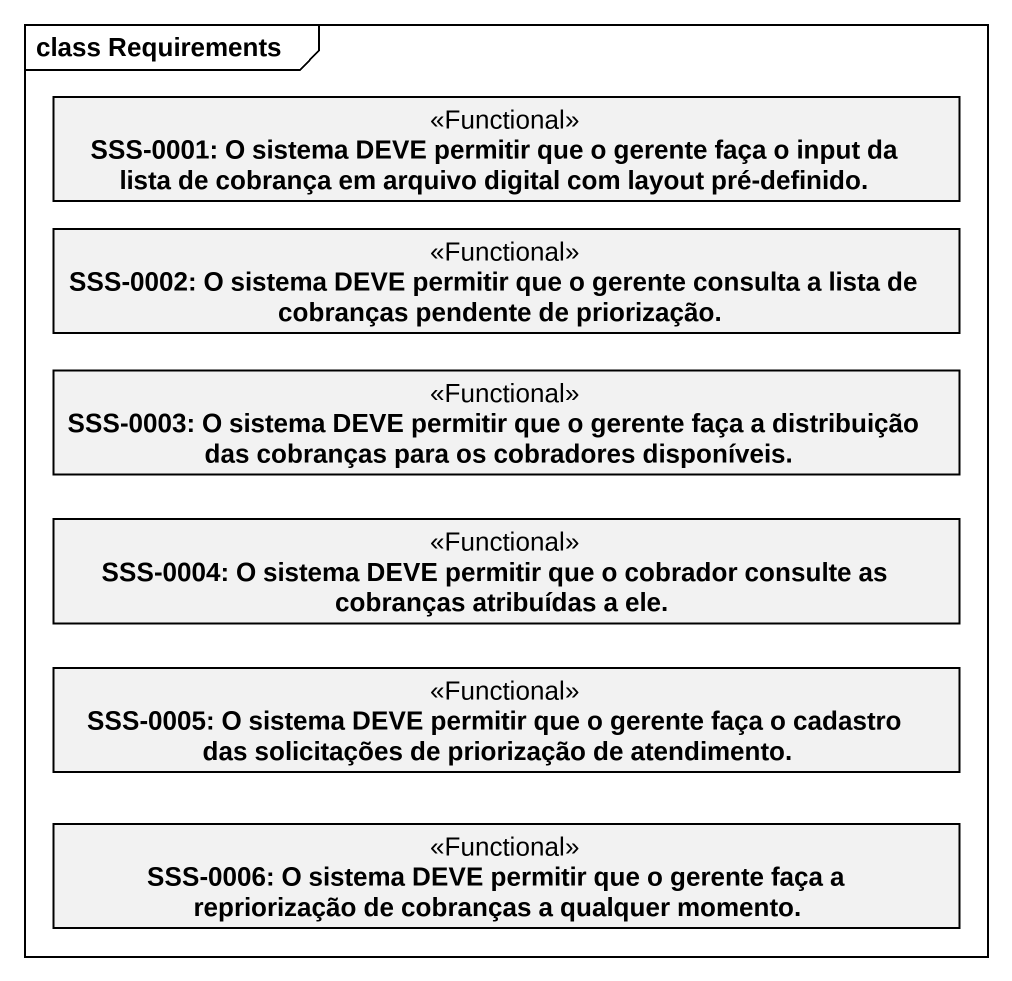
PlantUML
@startuml
mainframe class Requirements
hide circle
hide empty members
class "SSS-0001: O sistema DEVE permitir que o gerente faça o input da lista de cobrança em arquivo digital com layout pré-definido." as SSS_0001_O_sistema_DEVE <<Functional>>
class "SSS-0002: O sistema DEVE permitir que o gerente consulta a lista de cobranças pendente de priorização." as SSS_0002_O_sistema_DEVE <<Functional>>
class "SSS-0003: O sistema DEVE permitir que o gerente faça a distribuição das cobranças para os cobradores disponíveis." as SSS_0003_O_sistema_DEVE <<Functional>>
class "SSS-0004: O sistema DEVE permitir que o cobrador consulte as cobranças atribuídas a ele." as SSS_0004_O_sistema_DEVE <<Functional>>
class "SSS-0005: O sistema DEVE permitir que o gerente faça o cadastro das solicitações de priorização de atendimento." as SSS_0005_O_sistema_DEVE <<Functional>>
class "SSS-0006: O sistema DEVE permitir que o gerente faça a repriorização de cobranças a qualquer momento." as SSS_0006_O_sistema_DEVE <<Functional>>
@enduml
